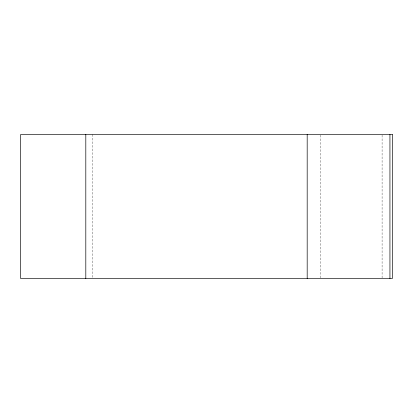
<?xml version="1.0" encoding="UTF-8"?>
<svg xmlns="http://www.w3.org/2000/svg" width="413" height="413" viewBox="0 0 413 413"><rect width="100%" height="100%" fill="white"/><g stroke="black" fill="none" stroke-linecap="round" stroke-linejoin="round"><path stroke-width="0.31" stroke-dasharray="2.06 1.55" d="M382.092 135.128L382.092 277.872M320.787 135.128L320.787 277.872M92.213 134.483L92.213 277.872"/><path stroke-width="0.62" d="M389.939 134.483L389.939 278.517M307.184 134.483L307.184 278.517M85.806 134.483L85.806 278.517M392.35 134.483L20.65 134.483L20.65 278.517L392.35 278.517L392.35 134.483"/></g></svg>
